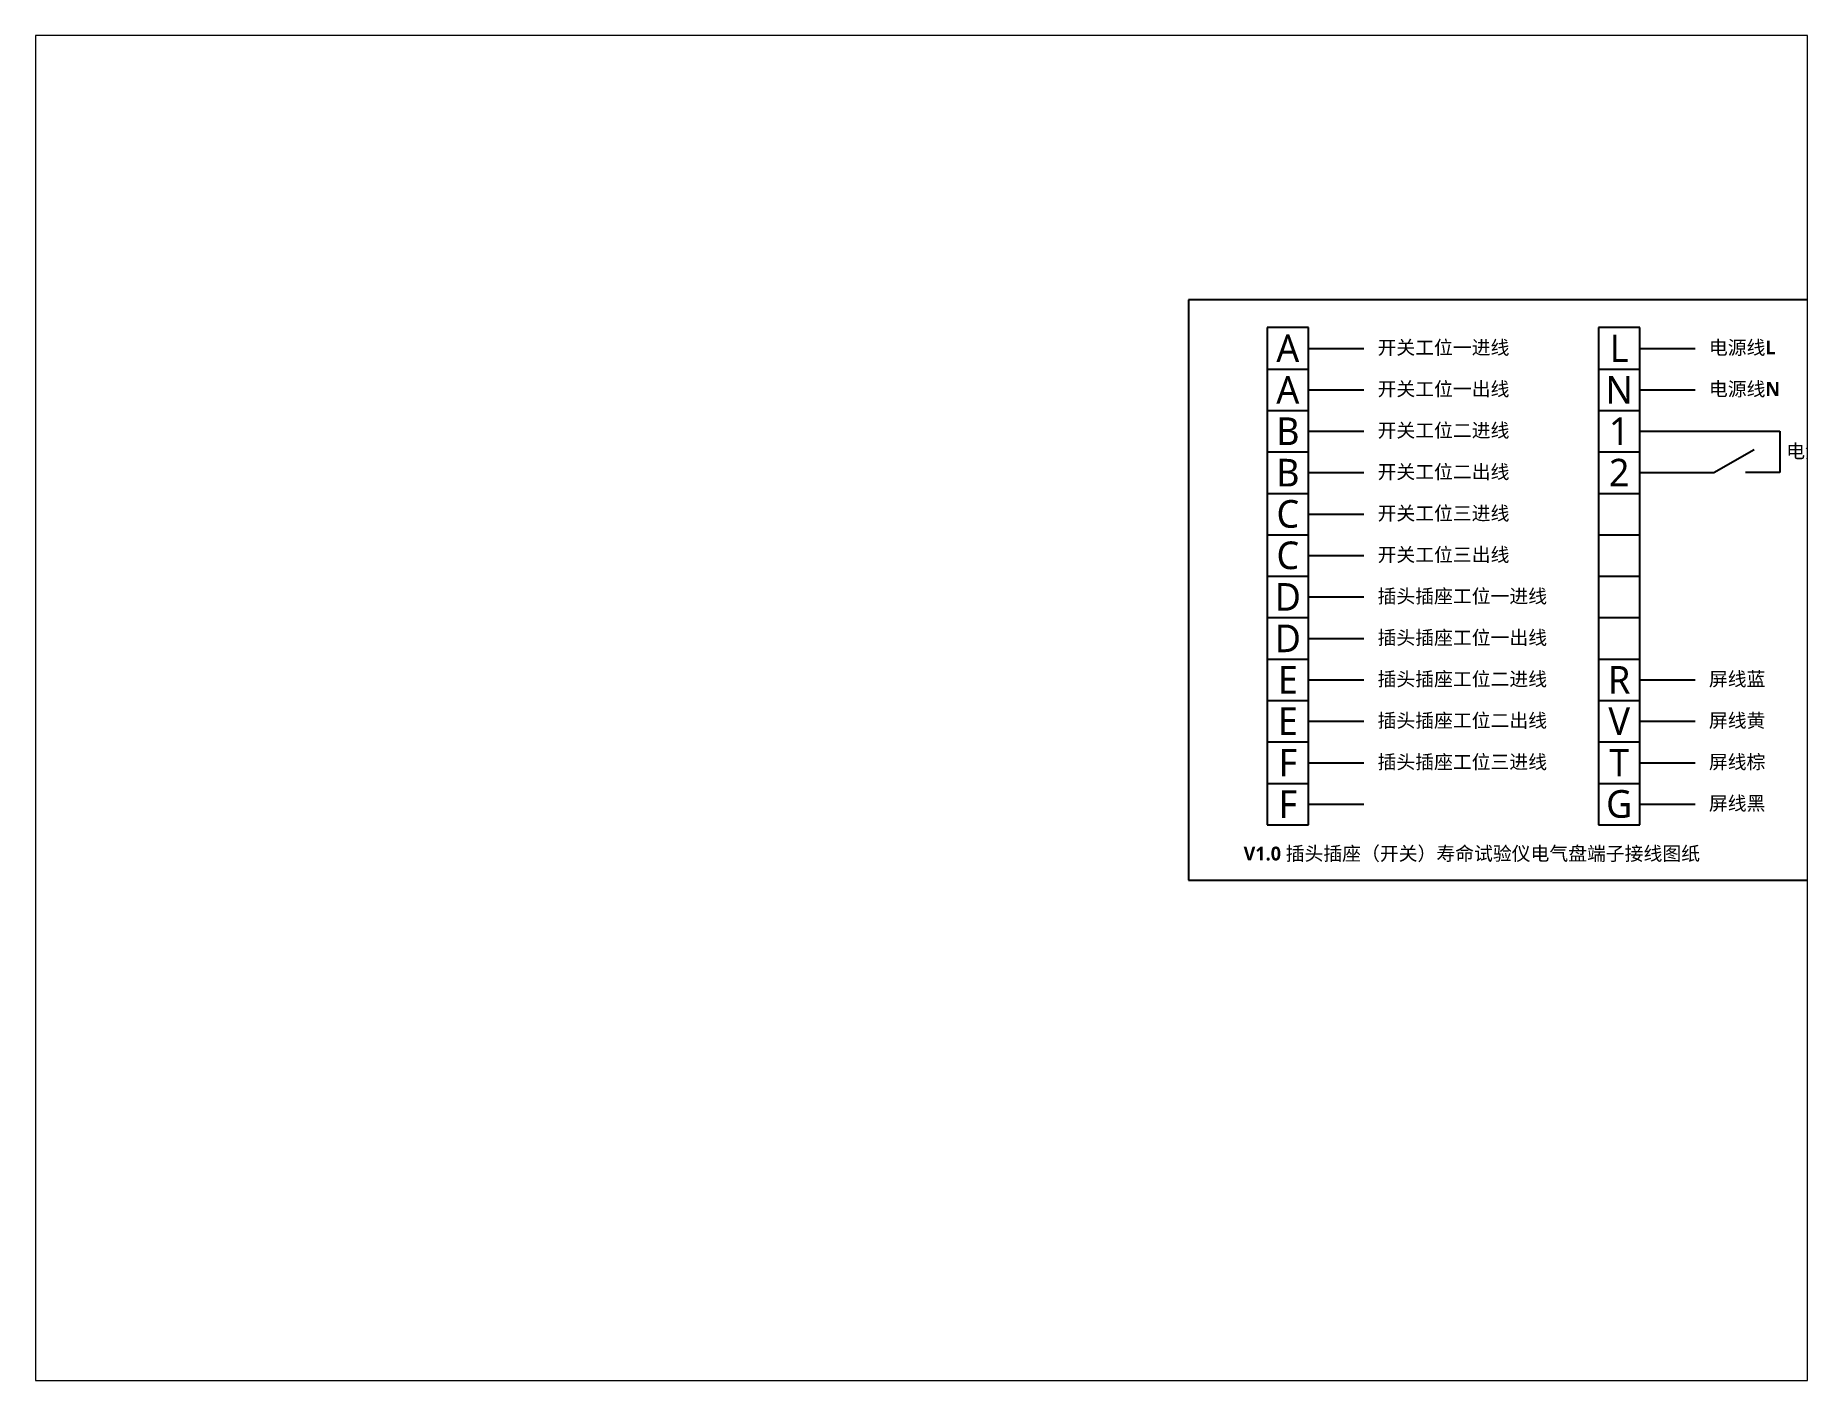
# Paper-space layout '布局1' of a CAD drawing. Header units: millimetres. Extents: x 26 to 231, y 20 to 176.
# The model-space entities are those that its viewports show. They can reach past a viewport. Long polylines and large blocks are cut down to what shows.
import ezdxf

# ---------------------------------------------------------------- set-up
doc = ezdxf.new("R2010")
doc.units = ezdxf.units.MM
doc.styles.get("Standard").update_dxf_attribs({"font": 'arial_0.ttf'})

msp = doc.modelspace()

# ---------------------------------------------------------------- linework, layer by layer
for p, q in [((7463.4, 2199), (4493.4, 2199)), ((4493.4, 2199), (4493.4, 99)), ((4778.4, 2099), (4778.4, 1949)), ((4928.4, 2099), (4778.4, 2099)), ((4928.4, 1949), (4928.4, 2099)), ((5978.4, 2099), (5978.4, 1949)), ((6128.4, 2099), (5978.4, 2099)), ((6128.4, 1949), (6128.4, 2099)), ((4928.4, 2024), (5128.4, 2024)), ((6128.4, 2024), (6328.4, 2024)), ((4778.4, 1949), (4928.4, 1949)), ((4778.4, 1949), (4778.4, 1799)), ((4928.4, 1799), (4928.4, 1949)), ((5978.4, 1949), (6128.4, 1949)), ((5978.4, 1949), (5978.4, 1799)), ((6128.4, 1799), (6128.4, 1949)), ((4928.4, 1874), (5128.4, 1874)), ((6128.4, 1874), (6328.4, 1874)), ((4778.4, 1799), (4928.4, 1799)), ((4778.4, 1799), (4778.4, 1649)), ((4928.4, 1649), (4928.4, 1799)), ((5978.4, 1799), (6128.4, 1799)), ((5978.4, 1799), (5978.4, 1649)), ((6128.4, 1649), (6128.4, 1799)), ((4928.4, 1724), (5128.4, 1724)), ((6128.4, 1724), (6634.8, 1724)), ((6634.8, 1724), (6634.8, 1574)), ((4778.4, 1649), (4928.4, 1649)), ((4778.4, 1649), (4778.4, 1499)), ((4928.4, 1499), (4928.4, 1649)), ((5978.4, 1649), (6128.4, 1649)), ((5978.4, 1649), (5978.4, 1499)), ((6128.4, 1499), (6128.4, 1649)), ((6396.2, 1574), (6541.9, 1658.2)), ((4928.4, 1574), (5128.4, 1574)), ((6128.4, 1574), (6396.2, 1574)), ((6634.8, 1574), (6510.9, 1574)), ((4778.4, 1499), (4928.4, 1499)), ((4778.4, 1499), (4778.4, 1349)), ((4928.4, 1349), (4928.4, 1499)), ((5978.4, 1499), (6128.4, 1499)), ((5978.4, 1499), (5978.4, 1349)), ((6128.4, 1349), (6128.4, 1499)), ((4928.4, 1424), (5128.4, 1424)), ((4778.4, 1349), (4928.4, 1349)), ((4778.4, 1349), (4778.4, 1199)), ((4928.4, 1199), (4928.4, 1349)), ((5978.4, 1349), (6128.4, 1349)), ((5978.4, 1349), (5978.4, 1199)), ((6128.4, 1199), (6128.4, 1349)), ((4928.4, 1274), (5128.4, 1274)), ((4778.4, 1199), (4928.4, 1199)), ((4778.4, 1199), (4778.4, 1049)), ((4928.4, 1049), (4928.4, 1199)), ((5978.4, 1199), (6128.4, 1199)), ((5978.4, 1199), (5978.4, 1049)), ((6128.4, 1049), (6128.4, 1199)), ((4928.4, 1124), (5128.4, 1124)), ((4778.4, 1049), (4928.4, 1049)), ((4778.4, 1049), (4778.4, 899)), ((4928.4, 899), (4928.4, 1049)), ((5978.4, 1049), (6128.4, 1049)), ((5978.4, 1049), (5978.4, 899)), ((6128.4, 899), (6128.4, 1049)), ((4928.4, 974), (5128.4, 974)), ((4778.4, 899), (4928.4, 899)), ((4778.4, 899), (4778.4, 749)), ((4928.4, 749), (4928.4, 899)), ((5978.4, 899), (6128.4, 899)), ((5978.4, 899), (5978.4, 749)), ((6128.4, 749), (6128.4, 899)), ((4928.4, 824), (5128.4, 824)), ((6128.4, 824), (6328.4, 824)), ((4778.4, 749), (4928.4, 749)), ((4778.4, 749), (4778.4, 599)), ((4928.4, 599), (4928.4, 749)), ((5978.4, 749), (6128.4, 749)), ((5978.4, 749), (5978.4, 599)), ((6128.4, 599), (6128.4, 749)), ((4928.4, 674), (5128.4, 674)), ((6128.4, 674), (6328.4, 674)), ((4778.4, 599), (4928.4, 599)), ((4778.4, 599), (4778.4, 449)), ((4928.4, 449), (4928.4, 599)), ((5978.4, 599), (6128.4, 599)), ((5978.4, 599), (5978.4, 449)), ((6128.4, 449), (6128.4, 599)), ((4928.4, 524), (5128.4, 524)), ((6128.4, 524), (6328.4, 524)), ((4778.4, 449), (4928.4, 449)), ((4778.4, 449), (4778.4, 299)), ((4928.4, 299), (4928.4, 449)), ((5978.4, 449), (6128.4, 449)), ((5978.4, 449), (5978.4, 299)), ((6128.4, 299), (6128.4, 449)), ((4928.4, 374), (5128.4, 374)), ((6128.4, 374), (6328.4, 374)), ((4778.4, 299), (4928.4, 299)), ((5978.4, 299), (6128.4, 299)), ((4493.4, 99), (7463.4, 99))]:
    msp.add_line(p, q)

# ---------------------------------------------------------------- texts
for s, width, gutter_width, heights, insert, char_height, attachment_point in [('{\\fMicrosoft YaHei|b0|i0|c134|p34;A}', 150, 12.5, [0], (4853.4, 2024), 100, 5), ('{\\fMicrosoft YaHei|b1|i0|c134|p34;开关工位一进线}', 496.863, 0, [0], (5178.4, 2024), 50, 4), ('{\\fMicrosoft YaHei|b0|i0|c134|p34;L}', 150, 12.5, [0], (6053.4, 2024), 100, 5), ('{\\fMicrosoft YaHei|b1|i0|c134|p34;电源线L}', 461.301, 0, [0], (6378.4, 2024), 50, 4), ('{\\fMicrosoft YaHei|b0|i0|c134|p34;A}', 150, 12.5, [0], (4853.4, 1874), 100, 5), ('{\\fMicrosoft YaHei|b1|i0|c134|p34;开关工位一出线}', 513.348, 0, [57], (5178.4, 1874), 50, 4), ('{\\fMicrosoft YaHei|b0|i0|c134|p34;N}', 150, 12.5, [0], (6053.4, 1874), 100, 5), ('{\\fMicrosoft YaHei|b1|i0|c134|p34;电源线N}', 461.301, 0, [0], (6378.4, 1874), 50, 4), ('{\\fMicrosoft YaHei|b0|i0|c134|p34;B}', 150, 12.5, [0], (4853.4, 1724), 100, 5), ('{\\fMicrosoft YaHei|b1|i0|c134|p34;开关工位二进线}', 519.307, 0, [0], (5178.4, 1724), 50, 4), ('{\\fMicrosoft YaHei|b0|i0|c134|p34;1}', 150, 12.5, [0], (6053.4, 1724), 100, 5), ('{\\fMicrosoft YaHei|b1|i0|c134|p34;电源开关}', 461.301, 0, [0], (6658.3, 1648.9), 50, 4), ('{\\fMicrosoft YaHei|b0|i0|c134|p34;B}', 150, 12.5, [0], (4853.4, 1574), 100, 5), ('{\\fMicrosoft YaHei|b1|i0|c134|p34;开关工位二出线}', 477.597, 0, [0], (5178.4, 1574), 50, 4), ('{\\fMicrosoft YaHei|b0|i0|c134|p34;2}', 150, 12.5, [0], (6053.4, 1574), 100, 5), ('{\\fMicrosoft YaHei|b0|i0|c134|p34;C}', 150, 12.5, [0], (4853.4, 1424), 100, 5), ('{\\fMicrosoft YaHei|b1|i0|c134|p34;开关工位三进线}', 471.639, 0, [0], (5178.4, 1424), 50, 4), ('{\\fMicrosoft YaHei|b0|i0|c134|p34;C}', 150, 12.5, [0], (4853.4, 1274), 100, 5), ('{\\fMicrosoft YaHei|b1|i0|c134|p34;开关工位三出线}', 471.639, 0, [33.1], (5178.4, 1274), 50, 4), ('{\\fMicrosoft YaHei|b0|i0|c134|p34;D}', 150, 12.5, [0], (4853.4, 1124), 100, 5), ('{\\fMicrosoft YaHei|b1|i0|c134|p34;插头插座工位一进线}', 657.742, 0, [21.4], (5178.4, 1124), 50, 4), ('{\\fMicrosoft YaHei|b0|i0|c134|p34;D}', 150, 12.5, [0], (4853.4, 974), 100, 5), ('{\\fMicrosoft YaHei|b1|i0|c134|p34;插头插座工位一出线}', 644.435, 0, [0], (5178.4, 974), 50, 4), ('{\\fMicrosoft YaHei|b0|i0|c134|p34;E}', 150, 12.5, [0], (4853.4, 824), 100, 5), ('{\\fMicrosoft YaHei|b1|i0|c134|p34;插头插座工位二进线}', 620.601, 0, [92.9], (5178.4, 824), 50, 4), ('{\\fMicrosoft YaHei|b0|i0|c134|p34;R}', 150, 12.5, [0], (6053.4, 824), 100, 5), ('{\\fMicrosoft YaHei|b1|i0|c134|p34;屏线蓝}', 461.301, 0, [0], (6378.4, 824), 50, 4), ('{\\fMicrosoft YaHei|b0|i0|c134|p34;E}', 150, 12.5, [0], (4853.4, 674), 100, 5), ('{\\fMicrosoft YaHei|b1|i0|c134|p34;插头插座工位二出线}', 644.435, 0, [9.46], (5178.4, 674), 50, 4), ('{\\fMicrosoft YaHei|b0|i0|c134|p34;V}', 150, 12.5, [0], (6053.4, 674), 100, 5), ('{\\fMicrosoft YaHei|b1|i0|c134|p34;屏线黄}', 461.301, 0, [0], (6378.4, 674), 50, 4), ('{\\fMicrosoft YaHei|b0|i0|c134|p34;F}', 150, 12.5, [0], (4853.4, 524), 100, 5), ('{\\fMicrosoft YaHei|b1|i0|c134|p34;插头插座工位三进线}', 644.435, 0, [0], (5178.4, 524), 50, 4), ('{\\fMicrosoft YaHei|b0|i0|c134|p34;T}', 150, 12.5, [0], (6053.4, 524), 100, 5), ('{\\fMicrosoft YaHei|b1|i0|c134|p34;屏线棕}', 461.301, 0, [0], (6378.4, 524), 50, 4), ('{\\fMicrosoft YaHei|b0|i0|c134|p34;F}', 150, 12.5, [0], (4853.4, 374), 100, 5), ('{\\fMicrosoft YaHei|b0|i0|c134|p34;G}', 150, 12.5, [0], (6053.4, 374), 100, 5), ('{\\fMicrosoft YaHei|b1|i0|c134|p34;屏线黑}', 461.301, 0, [0], (6378.4, 374), 50, 4), ('{\\fMicrosoft YaHei|b1|i0|c134|p34;V1.0 插头插座（开关）寿命试验仪电气盘端子接线图纸}', 1937.557, 0, [0], (4693.4, 191.8), 50, 4)]:
    msp.add_mtext_dynamic_manual_height_columns(s, width=width, gutter_width=gutter_width, heights=heights, dxfattribs=dict(insert=insert, char_height=char_height, attachment_point=attachment_point))

psp = doc.layouts.new('布局1')

# ---------------------------------------------------------------- viewports
at = {"layer": '0', "view_target_point": (1485, 1050)}
psp.add_viewport(center=(128.5, 97.5), size=(205.6, 156), view_center_point=(2041.81, -328.03), view_height=4869.385, dxfattribs=at)

doc.saveas('drawing.dxf')
